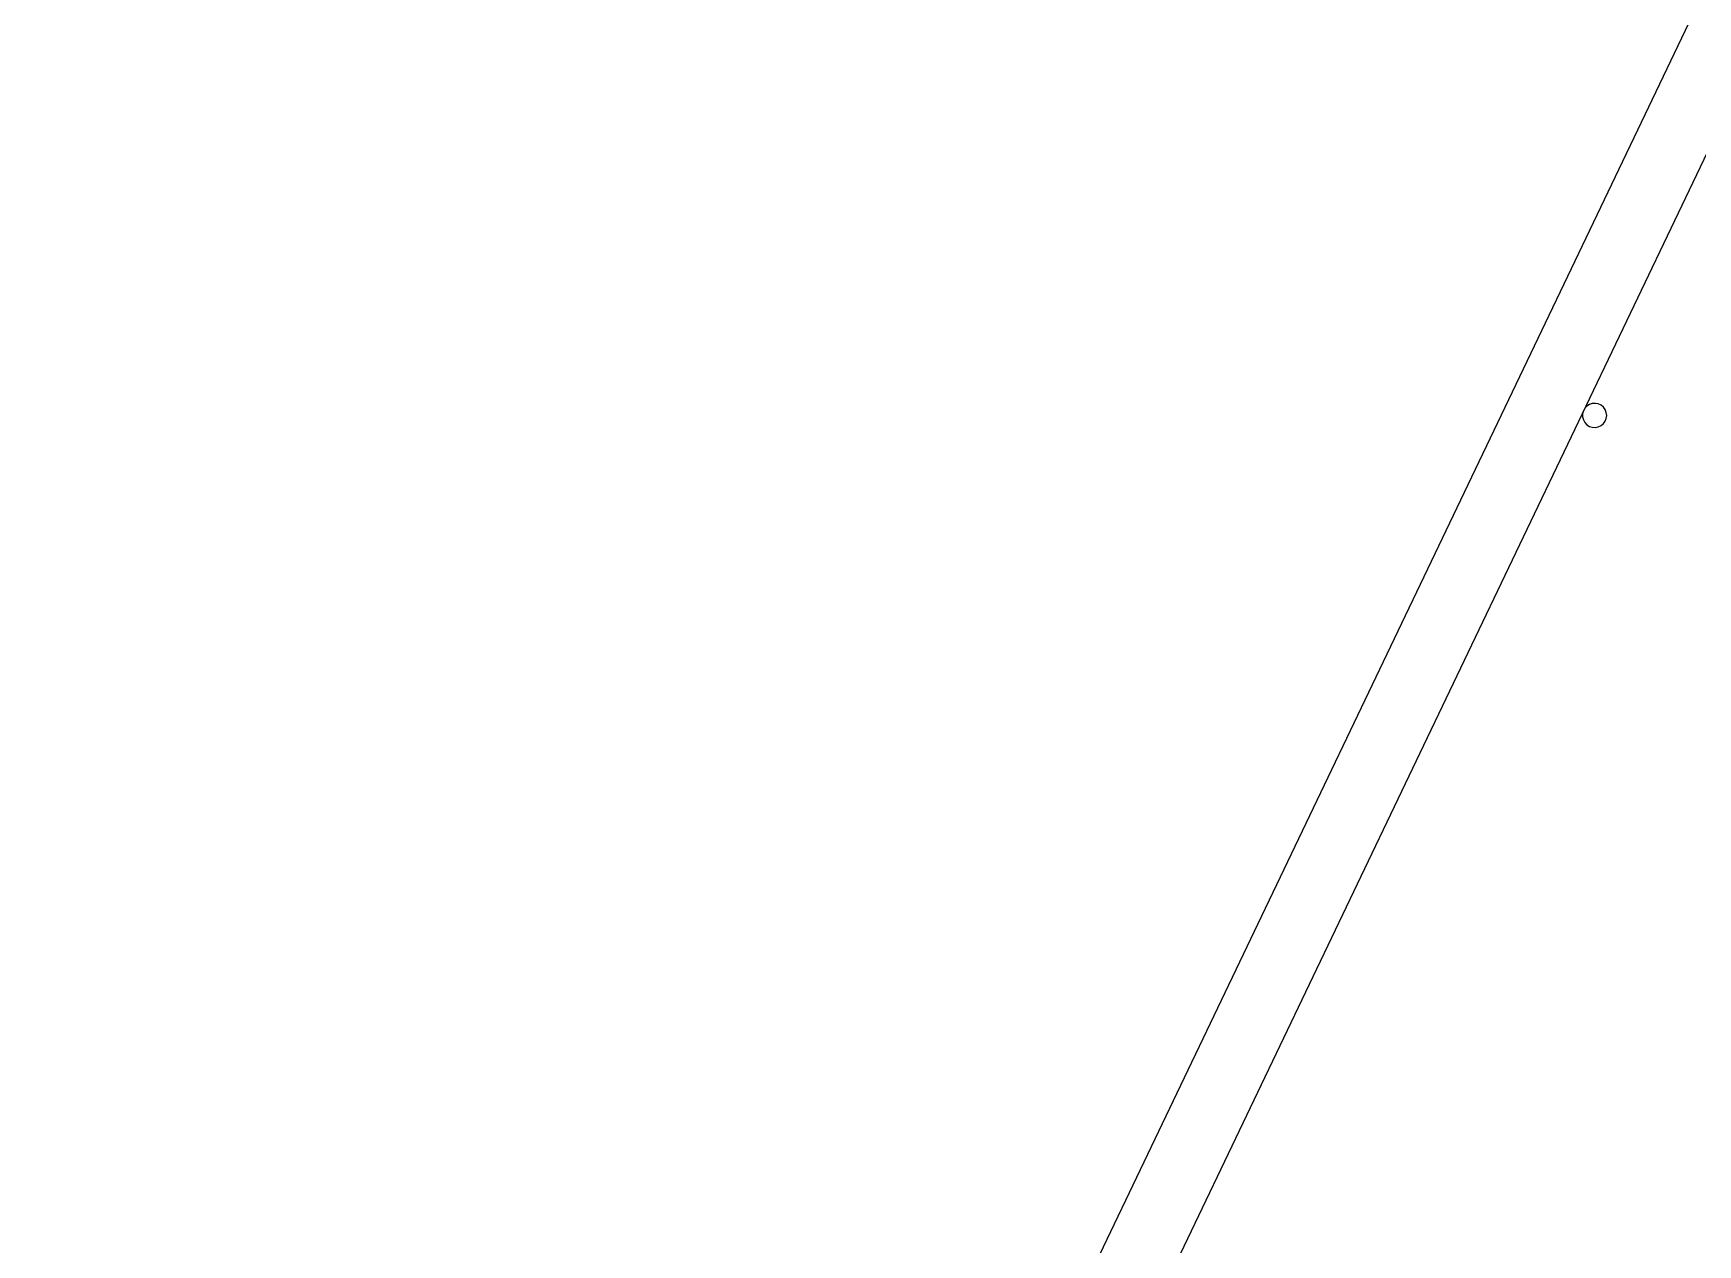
# Model space of a CAD drawing. Extents: x -1989 to 1557, y -2316 to 1157.
# Drawn here: x 276.7 to 621.1, y -1027.8 to -777.1 of the extents above; entities that cross this region are included whole.
import ezdxf

# ---------------------------------------------------------------- set-up
doc = ezdxf.new("R2010")
doc.units = 0
doc.layers.get('0').update_dxf_attribs({"color": 13, "linetype": 'CONTINUOUS'})
doc.layers.add('COLUMN', color=5, linetype='CONTINUOUS')
doc.layers.add('SITE', color=250, linetype='CONTINUOUS')

# ---------------------------------------------------------------- blocks, each defined once
blk = doc.blocks.new('GROUP_1')
at = {"layer": 'COLUMN', "color": 7}
blk.add_polyline3d([(743.14, 1460.11, 0), (743.06, 1460.73, 0), (742.83, 1461.31, 0), (742.46, 1461.82, 0), (741.98, 1462.22, 0), (741.41, 1462.48, 0), (740.8, 1462.6, 0), (740.17, 1462.56, 0), (739.58, 1462.37, 0), (739.05, 1462.03, 0), (738.62, 1461.58, 0), (738.32, 1461.03, 0), (738.16, 1460.42, 0), (738.16, 1459.79, 0), (738.32, 1459.19, 0), (738.62, 1458.64, 0), (739.05, 1458.18, 0), (739.58, 1457.84, 0), (740.17, 1457.65, 0), (740.8, 1457.61, 0), (741.41, 1457.73, 0), (741.98, 1458, 0), (742.46, 1458.4, 0), (742.83, 1458.9, 0), (743.06, 1459.48, 0), (743.14, 1460.11, 0)], close=True, dxfattribs=at)
at = {"layer": 'SITE', "color": 7}
for points in [[(1683.97, 3473.09, 0), (36.01, 27.35, 0)], [(1697.51, 3466.62, 0), (49.55, 20.88, 0)]]:
    blk.add_polyline3d(points, dxfattribs=at)

msp = doc.modelspace()

# ---------------------------------------------------------------- block references
at = {"color": 7}
msp.add_blockref('GROUP_1', (-140.87, -2316.29), dxfattribs=at)

doc.saveas('drawing.dxf')
